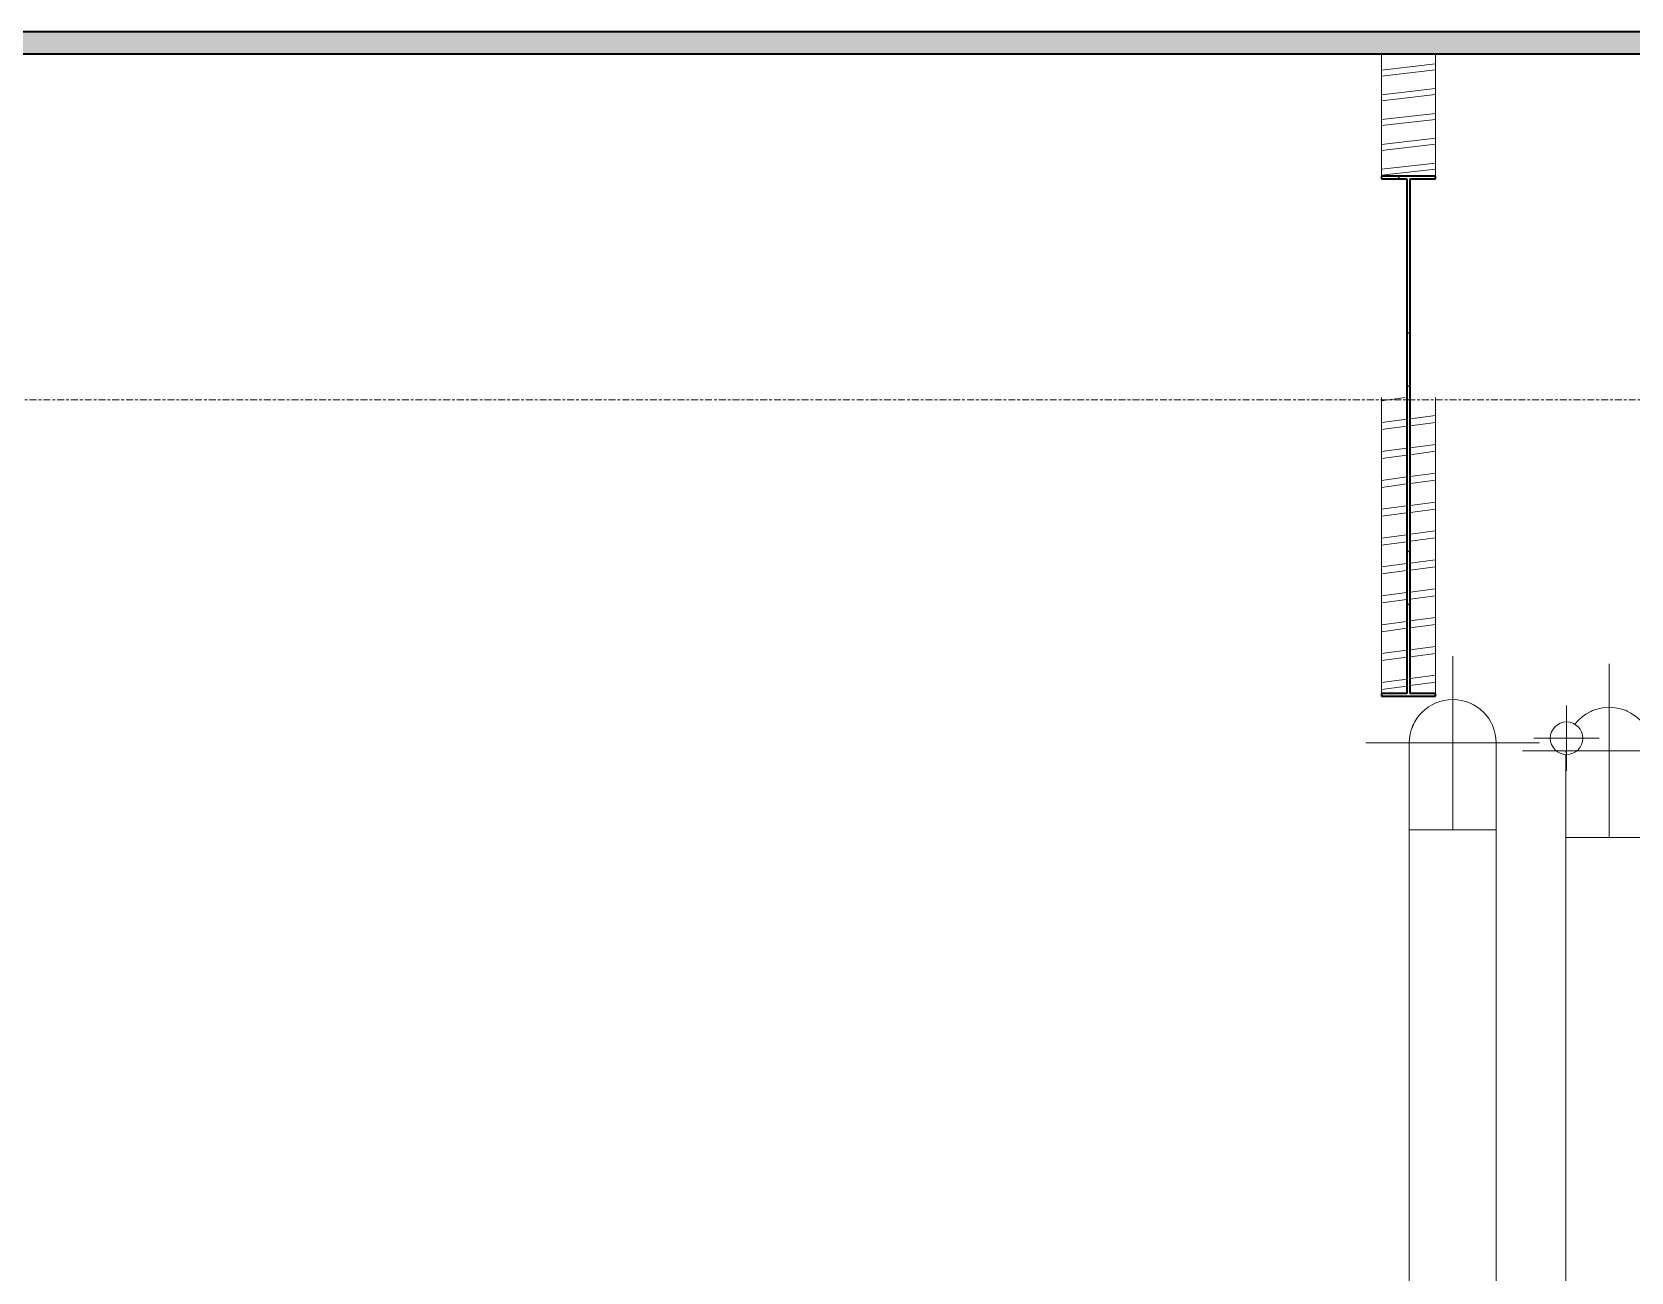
# Model space of a CAD drawing. Header units: centimetres. Extents: x -13467 to 3766, y -437 to 1921.
# Drawn here: x -1007.8 to -639.5, y 1033.5 to 1319.2 of the extents above; entities that cross this region are included whole.
import ezdxf

# ---------------------------------------------------------------- set-up
doc = ezdxf.new("R2010")
doc.units = ezdxf.units.CM
doc.linetypes.add('Centre', pattern=[3.175, 0.635, -0.475, 1.59, -0.475])
for name, color, linetype, lineweight in [('A-FLOR-LEVL', 7, 'Continuous', 9), ('A-ROOF', 7, 'Continuous', 9), ('A-ROOF-PATT', 7, 'Continuous', 35), ('M-HVAC-DUCT', 7, 'Continuous', 9), ('M-HVAC-DUCT-CNTR', 7, 'Continuous', 9), ('P-PIPE', 7, 'Continuous', 9), ('P-PIPE-CNTR', 7, 'Continuous', 9), ('S-BEAM', 7, 'Continuous', 9)]:
    doc.layers.add(name, color=color, linetype=linetype, lineweight=lineweight)
doc.layers.add('M-HVAC-DUCT-ANNO', color=7, linetype='Continuous', lineweight=9, true_color=0x007f00)
pattern_1 = [(7.535, (-5050.647, 1158.852), (-25.144202, 3.325511), []), (7.535, (-5050.647, 1163.891), (-25.144202, 3.325511), [])]

# ---------------------------------------------------------------- blocks, each defined once
blk = doc.blocks.new('PQ_RVR_EST-01_ZZ_ZZ_MO_T_A_rvt-2-Sección 1-2')
at = {"layer": 'S-BEAM', "true_color": 0xc0c0c0}
h = blk.add_hatch(dxfattribs=at)
h.set_pattern_fill('FP_28', color=9, style=0, pattern_type=2)
h.set_pattern_definition([(6.482, (-5050.647, 1278.612), (-25.1452276, 2.8565895), []), (6.482, (-5050.647, 1282.94), (-25.1452276, 2.8565895), [])])
h.paths.add_polyline_path([(-133.18, 1286.02), (-133.18, 1314.21), (-145.68, 1314.21), (-145.68, 1286.02)])
h = blk.add_hatch(dxfattribs=at)
h.set_pattern_fill('FP_6', color=9, style=0, pattern_type=2)
h.set_pattern_definition([(45, (-5050.647, 712), (-25.14472, 25.14472), []), (45, (-5050.647, 750.1), (-25.14472, 25.14472), [])])
h.paths.add_polyline_path([(-145.68, 1166.22), (-133.18, 1166.22), (-133.18, 1166.81), (-139.08, 1166.81), (-139.08, 1285.44), (-133.18, 1285.44), (-133.18, 1286.02), (-145.68, 1286.02), (-145.68, 1285.44), (-139.79, 1285.44), (-139.79, 1166.81), (-145.68, 1166.81)])
h = blk.add_hatch(dxfattribs=at)
h.set_pattern_fill('FP_27', color=9, style=0, pattern_type=2)
h.set_pattern_definition(pattern_1)
h.paths.add_polyline_path([(-145.68, 1166.81), (-139.79, 1166.81), (-139.79, 1234.99), (-145.68, 1234.99), (-145.68, 1214.5)])
h = blk.add_hatch(dxfattribs=at)
h.set_pattern_fill('FP_27', color=9, style=0, pattern_type=2)
h.set_pattern_definition(pattern_1)
h.paths.add_polyline_path([(-133.18, 1166.81), (-133.18, 1234.99), (-139.08, 1234.99), (-139.08, 1166.81)])
at = {"layer": 'S-BEAM'}
for p, q in [((-145.68, 1286.02), (-145.68, 1314.21)), ((-133.18, 1314.21), (-133.18, 1286.02)), ((-145.68, 1234.99), (-145.68, 1166.81)), ((-133.18, 1234.99), (-133.18, 1166.81))]:
    blk.add_line(p, q, dxfattribs=at)
at = {"layer": 'S-BEAM', "lineweight": 35}
for p, q in [((-145.68, 1286.02), (-145.68, 1285.44)), ((-133.18, 1286.02), (-145.68, 1286.02)), ((-145.68, 1285.44), (-139.79, 1285.44)), ((-139.79, 1285.44), (-139.79, 1166.81)), ((-139.08, 1166.81), (-139.08, 1285.44)), ((-139.08, 1285.44), (-133.18, 1285.44)), ((-133.18, 1285.44), (-133.18, 1286.02)), ((-139.79, 1166.81), (-145.68, 1166.81)), ((-145.68, 1166.81), (-145.68, 1166.22)), ((-145.68, 1166.22), (-133.18, 1166.22)), ((-133.18, 1166.81), (-139.08, 1166.81)), ((-133.18, 1166.22), (-133.18, 1166.81))]:
    blk.add_line(p, q, dxfattribs=at)
blk = doc.blocks.new('M_Round Elbow - 1 D-1426877-Sección 1-2')
at = {"layer": 'M-HVAC-DUCT', "color": 6, "true_color": 0xff00ff}
for p, q in [((-139.24, 1135.43), (-129.24, 1135.43)), ((-129.24, 1135.43), (-119.24, 1135.43))]:
    blk.add_line(p, q, dxfattribs=at)
at = {"layer": 'M-HVAC-DUCT', "color": 6, "true_color": 0xff00ff, "flags": 128}
for points in [[(-139.24, 1155.43), (-139.24, 1155.42), (-139.24, 1155.37), (-139.24, 1155.29), (-139.24, 1155.18), (-139.24, 1155.04), (-139.24, 1154.86), (-139.24, 1154.66), (-139.24, 1154.42), (-139.24, 1154.15), (-139.24, 1153.86), (-139.24, 1153.53), (-139.24, 1153.17), (-139.24, 1152.79), (-139.24, 1152.38), (-139.24, 1151.94), (-139.24, 1151.48), (-139.24, 1150.99), (-139.24, 1150.47), (-139.24, 1149.93), (-139.24, 1149.37), (-139.24, 1148.78), (-139.24, 1148.18), (-139.24, 1147.55), (-139.24, 1146.9), (-139.24, 1146.24), (-139.24, 1145.56), (-139.24, 1144.86), (-139.24, 1144.15), (-139.24, 1143.42), (-139.24, 1142.68), (-139.24, 1141.93), (-139.24, 1141.17), (-139.24, 1140.4), (-139.24, 1139.62), (-139.24, 1138.83), (-139.24, 1138.04), (-139.24, 1137.25), (-139.24, 1136.45), (-139.24, 1135.65), (-139.24, 1135.43)], [(-119.24, 1135.43), (-119.24, 1136.23), (-119.24, 1137.03), (-119.24, 1137.83), (-119.24, 1138.62), (-119.24, 1139.41), (-119.24, 1140.19), (-119.24, 1140.96), (-119.24, 1141.73), (-119.24, 1142.48), (-119.24, 1143.22), (-119.24, 1143.95), (-119.24, 1144.67), (-119.24, 1145.37), (-119.24, 1146.06), (-119.24, 1146.73), (-119.24, 1147.38), (-119.24, 1148.01), (-119.24, 1148.62), (-119.24, 1149.21), (-119.24, 1149.78), (-119.24, 1150.33), (-119.24, 1150.85), (-119.24, 1151.35), (-119.24, 1151.82), (-119.24, 1152.26), (-119.24, 1152.68), (-119.24, 1153.07), (-119.24, 1153.44), (-119.24, 1153.77), (-119.24, 1154.08), (-119.24, 1154.35), (-119.24, 1154.59), (-119.24, 1154.81), (-119.24, 1154.99), (-119.24, 1155.14), (-119.24, 1155.26), (-119.24, 1155.35), (-119.24, 1155.41), (-119.24, 1155.43), (-119.24, 1155.43)]]:
    blk.add_lwpolyline(points, dxfattribs=at)
at = {"layer": 'M-HVAC-DUCT', "color": 6, "true_color": 0xff00ff}
for start, end in [(90, 180), (360, 90)]:
    blk.add_arc((-129.24, 1155.43), 10, start, end, dxfattribs=at)
blk = doc.blocks.new('M_Round Elbow - 1 D-V119-Sección 1-2')
at = {"layer": 'M-HVAC-DUCT', "color": 6, "true_color": 0xff00ff}
for p, q in [((-103.18, 1133.64), (-93.18, 1133.64)), ((-93.18, 1133.64), (-83.18, 1133.64))]:
    blk.add_line(p, q, dxfattribs=at)
at = {"layer": 'M-HVAC-DUCT', "color": 6, "true_color": 0xff00ff, "flags": 128}
for points in [[(-103.18, 1153.62), (-103.18, 1153.57), (-103.18, 1153.49), (-103.18, 1153.38), (-103.18, 1153.24)], [(-103.18, 1152.79), (-103.18, 1152.62), (-103.18, 1152.36), (-103.18, 1152.06), (-103.18, 1151.73), (-103.18, 1151.38), (-103.18, 1150.99), (-103.18, 1150.58), (-103.18, 1150.14), (-103.18, 1149.68), (-103.18, 1149.19), (-103.18, 1148.67), (-103.18, 1148.13), (-103.18, 1147.57), (-103.18, 1146.99), (-103.18, 1146.38), (-103.18, 1145.75), (-103.18, 1145.11), (-103.18, 1144.44), (-103.18, 1143.76), (-103.18, 1143.06), (-103.18, 1142.35), (-103.18, 1141.62), (-103.18, 1140.88), (-103.18, 1140.13), (-103.18, 1139.37), (-103.18, 1138.6), (-103.18, 1137.82), (-103.18, 1137.04), (-103.18, 1136.25), (-103.18, 1135.45), (-103.18, 1134.65), (-103.18, 1133.85), (-103.18, 1133.64)], [(-83.18, 1133.64), (-83.18, 1134.44), (-83.18, 1135.24), (-83.18, 1136.03), (-83.18, 1136.82), (-83.18, 1137.61), (-83.18, 1138.39), (-83.18, 1139.16), (-83.18, 1139.93), (-83.18, 1140.68), (-83.18, 1141.43), (-83.18, 1142.16), (-83.18, 1142.87), (-83.18, 1143.58), (-83.18, 1144.26), (-83.18, 1144.93), (-83.18, 1145.58), (-83.18, 1146.21), (-83.18, 1146.83), (-83.18, 1147.42), (-83.18, 1147.98), (-83.18, 1148.53), (-83.18, 1149.05), (-83.18, 1149.55), (-83.18, 1150.02), (-83.18, 1150.47), (-83.18, 1150.89), (-83.18, 1151.28), (-83.18, 1151.64), (-83.18, 1151.97), (-83.18, 1152.28), (-83.18, 1152.55), (-83.18, 1152.8), (-83.18, 1153.01), (-83.18, 1153.19), (-83.18, 1153.35), (-83.18, 1153.47), (-83.18, 1153.56), (-83.18, 1153.61), (-83.18, 1153.64), (-83.18, 1153.64)]]:
    blk.add_lwpolyline(points, dxfattribs=at)
at = {"layer": 'M-HVAC-DUCT', "color": 6, "true_color": 0xff00ff}
for start, end in [(90, 142.4546), (30.1529, 90), (360, 30)]:
    blk.add_arc((-93.18, 1153.64), 10, start, end, dxfattribs=at)
blk = doc.blocks.new('PQ_RVR_MEP-01_ZZ_ZZ_MO_T_A_rvt-2-Sección 1-2')
at = {"layer": 'M-HVAC-DUCT', "color": 6, "true_color": 0xff00ff}
for p, q in [((-139.24, 1135.43), (-139.24, 847.47)), ((-129.24, 1135.43), (-139.24, 1135.43)), ((-119.24, 1135.43), (-129.24, 1135.43)), ((-119.24, 847.47), (-119.24, 1135.43)), ((-103.18, 1133.64), (-103.18, 843.64)), ((-93.18, 1133.64), (-103.18, 1133.64)), ((-83.18, 1133.64), (-93.18, 1133.64))]:
    blk.add_line(p, q, dxfattribs=at)
at = {"layer": 'M-HVAC-DUCT-ANNO', "color": 6, "true_color": 0xff00ff}
for centre, start, end in [((-129.24, 1155.43), 109.9712, 115.0288), ((-129.24, 1155.43), 64.9712, 70.0288), ((-93.18, 1153.64), 109.9712, 115.0288), ((-93.18, 1153.64), 64.9712, 70.0288), ((-129.24, 1155.43), 154.9712, 160.0288), ((-129.24, 1155.43), 19.9712, 25.0288)]:
    blk.add_arc(centre, 10, start, end, dxfattribs=at)
at = {"layer": 'M-HVAC-DUCT-CNTR', "color": 6, "true_color": 0xff00ff}
for p, q in [((-129.24, 1135.43), (-129.24, 1175.43)), ((-93.18, 1133.64), (-93.18, 1173.64)), ((-149.24, 1155.43), (-109.24, 1155.43)), ((-113.18, 1153.64), (-73.18, 1153.64))]:
    blk.add_line(p, q, dxfattribs=at)
at = {"layer": 'P-PIPE', "color": 6, "true_color": 0xff00ff}
for start, end in [(0, 180), (180, 0)]:
    blk.add_arc((-103.03, 1156.52), 3.75, start, end, dxfattribs=at)
at = {"layer": 'P-PIPE-CNTR', "color": 6, "true_color": 0xff00ff}
for p, q in [((-103.03, 1149.02), (-103.03, 1164.02)), ((-110.53, 1156.52), (-95.53, 1156.52))]:
    blk.add_line(p, q, dxfattribs=at)
at = {"layer": 'M-HVAC-DUCT', "lineweight": 9}
for name in ['M_Round Elbow - 1 D-1426877-Sección 1-2', 'M_Round Elbow - 1 D-V119-Sección 1-2']:
    blk.add_blockref(name, (0, 0), dxfattribs=at)

msp = doc.modelspace()

# ---------------------------------------------------------------- hatches: boundary and pattern name
at = {"layer": 'A-ROOF-PATT', "lineweight": 9, "true_color": 0x9a9a9a}
msp.add_hatch(color=253, dxfattribs=at).paths.add_polyline_path([(1425.59, 1314.208), (1563.931, 1314.208), (1563.931, 1319.245), (-2348.295, 1319.245), (-2348.295, 1314.208), (1218.874, 1314.208)])

# ---------------------------------------------------------------- linework, layer by layer
at = {"layer": 'A-FLOR-LEVL', "color": 253, "linetype": 'Centre', "true_color": 0xaaaaaa}
msp.add_line((-5238.571, 1234.505), (1888.136, 1234.505), dxfattribs=at)
at = {"layer": 'A-ROOF', "lineweight": 35}
for p, q in [((1563.931, 1319.245), (-2348.295, 1319.245)), ((-2348.295, 1314.208), (1563.931, 1314.208))]:
    msp.add_line(p, q, dxfattribs=at)

# ---------------------------------------------------------------- block references
at = {"lineweight": 5}
for name in ['PQ_RVR_EST-01_ZZ_ZZ_MO_T_A_rvt-2-Sección 1-2', 'PQ_RVR_MEP-01_ZZ_ZZ_MO_T_A_rvt-2-Sección 1-2']:
    msp.add_blockref(name, (-551.352, 0), dxfattribs=at)

doc.saveas('drawing.dxf')
